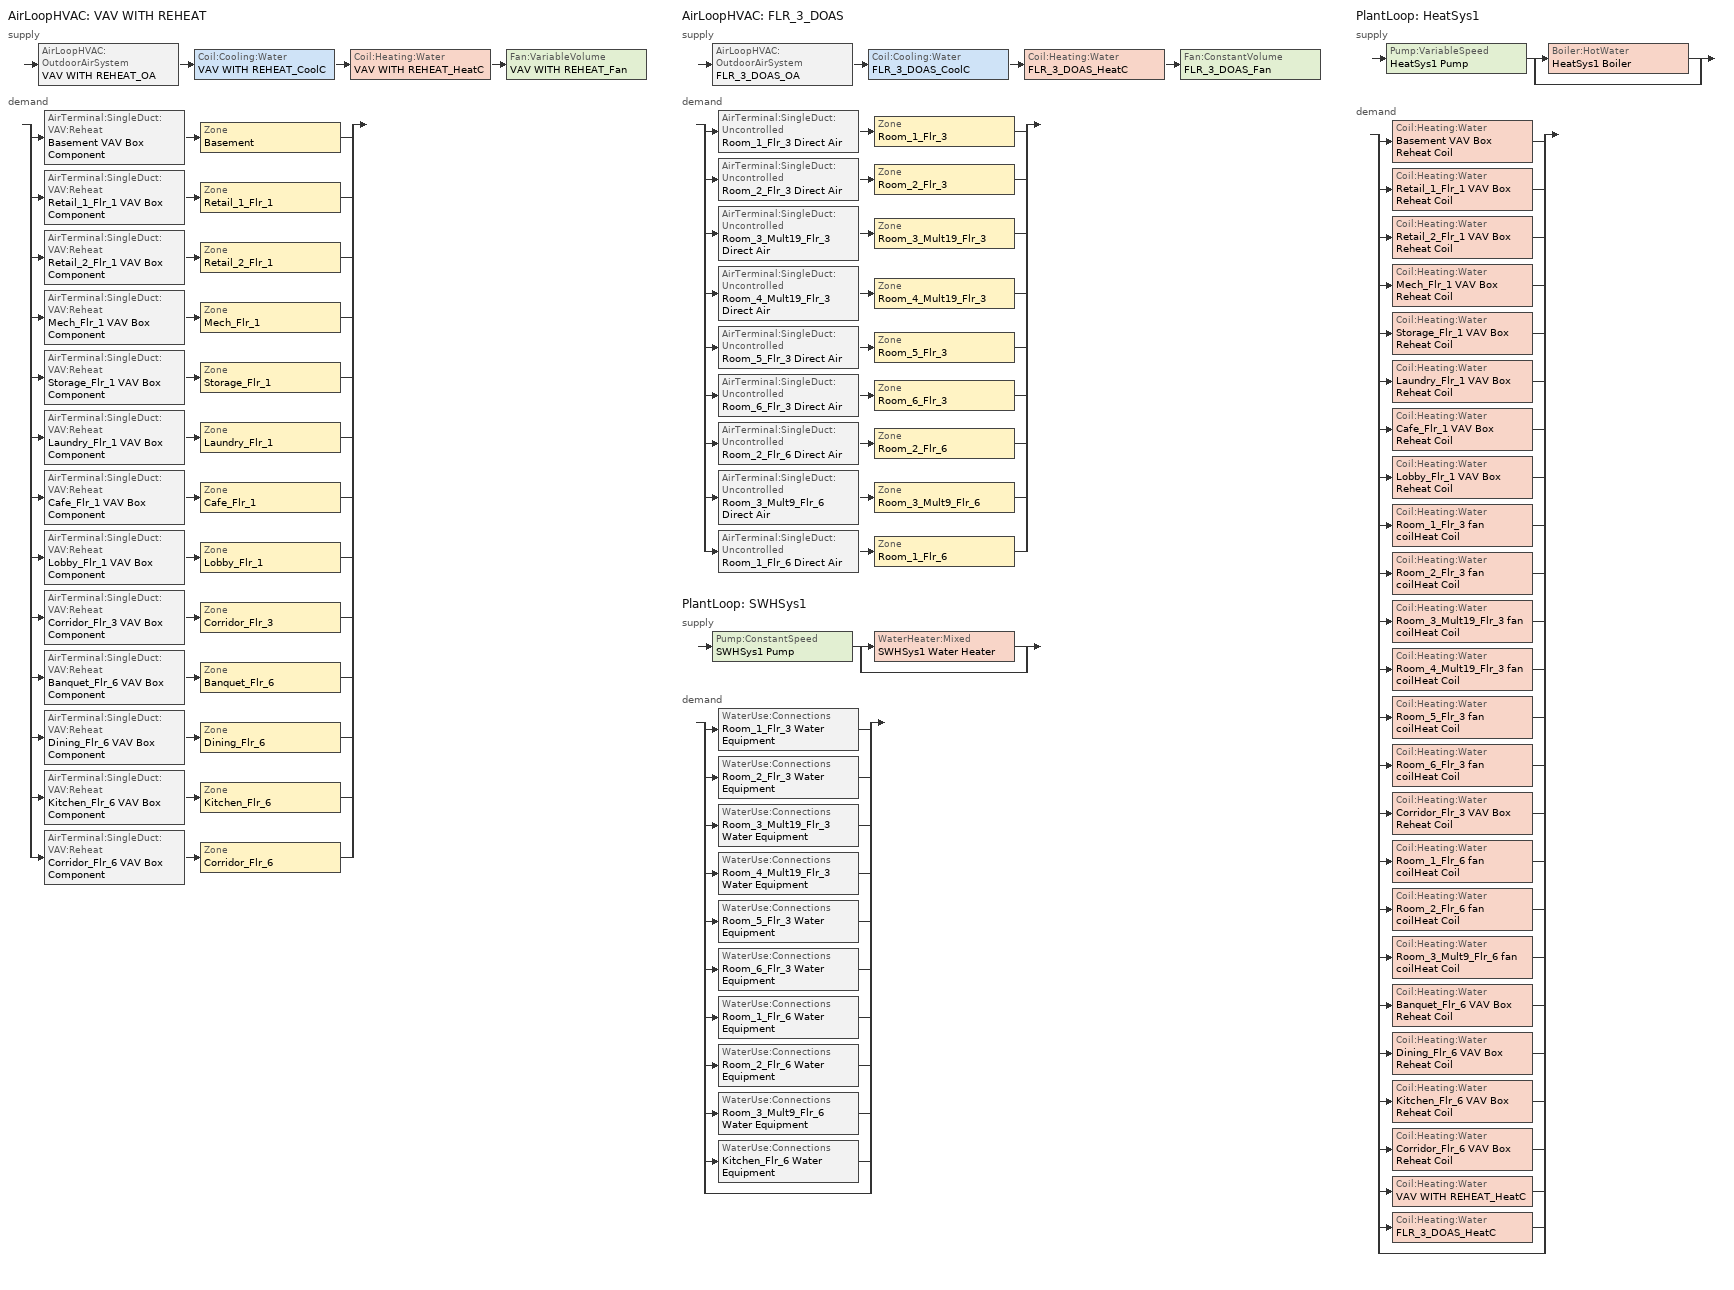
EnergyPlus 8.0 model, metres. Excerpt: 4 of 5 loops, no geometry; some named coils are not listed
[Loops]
AirLoopHVAC 'VAV WITH REHEAT'
 supply: AirLoopHVAC:OutdoorAirSystem 'VAV WITH REHEAT_OA' > Coil:Cooling:Water 'VAV WITH REHEAT_CoolC' > Coil:Heating:Water 'VAV WITH REHEAT_HeatC' > Fan:VariableVolume 'VAV WITH REHEAT_Fan'
 demand: split
  | AirTerminal:SingleDuct:VAV:Reheat 'Basement VAV Box Component' > Zone 'Basement'
  | AirTerminal:SingleDuct:VAV:Reheat 'Retail_1_Flr_1 VAV Box Component' > Zone 'Retail_1_Flr_1'
  | AirTerminal:SingleDuct:VAV:Reheat 'Retail_2_Flr_1 VAV Box Component' > Zone 'Retail_2_Flr_1'
  | AirTerminal:SingleDuct:VAV:Reheat 'Mech_Flr_1 VAV Box Component' > Zone 'Mech_Flr_1'
  | AirTerminal:SingleDuct:VAV:Reheat 'Storage_Flr_1 VAV Box Component' > Zone 'Storage_Flr_1'
  | AirTerminal:SingleDuct:VAV:Reheat 'Laundry_Flr_1 VAV Box Component' > Zone 'Laundry_Flr_1'
  | AirTerminal:SingleDuct:VAV:Reheat 'Cafe_Flr_1 VAV Box Component' > Zone 'Cafe_Flr_1'
  | AirTerminal:SingleDuct:VAV:Reheat 'Lobby_Flr_1 VAV Box Component' > Zone 'Lobby_Flr_1'
  | AirTerminal:SingleDuct:VAV:Reheat 'Corridor_Flr_3 VAV Box Component' > Zone 'Corridor_Flr_3'
  | AirTerminal:SingleDuct:VAV:Reheat 'Banquet_Flr_6 VAV Box Component' > Zone 'Banquet_Flr_6'
  | AirTerminal:SingleDuct:VAV:Reheat 'Dining_Flr_6 VAV Box Component' > Zone 'Dining_Flr_6'
  | AirTerminal:SingleDuct:VAV:Reheat 'Kitchen_Flr_6 VAV Box Component' > Zone 'Kitchen_Flr_6'
  | AirTerminal:SingleDuct:VAV:Reheat 'Corridor_Flr_6 VAV Box Component' > Zone 'Corridor_Flr_6'
AirLoopHVAC 'FLR_3_DOAS'
 supply: AirLoopHVAC:OutdoorAirSystem 'FLR_3_DOAS_OA' > Coil:Cooling:Water 'FLR_3_DOAS_CoolC' > Coil:Heating:Water 'FLR_3_DOAS_HeatC' > Fan:ConstantVolume 'FLR_3_DOAS_Fan'
 demand: split
  | AirTerminal:SingleDuct:Uncontrolled 'Room_1_Flr_3 Direct Air' > Zone 'Room_1_Flr_3'
  | AirTerminal:SingleDuct:Uncontrolled 'Room_2_Flr_3 Direct Air' > Zone 'Room_2_Flr_3'
  | AirTerminal:SingleDuct:Uncontrolled 'Room_3_Mult19_Flr_3 Direct Air' > Zone 'Room_3_Mult19_Flr_3'
  | AirTerminal:SingleDuct:Uncontrolled 'Room_4_Mult19_Flr_3 Direct Air' > Zone 'Room_4_Mult19_Flr_3'
  | AirTerminal:SingleDuct:Uncontrolled 'Room_5_Flr_3 Direct Air' > Zone 'Room_5_Flr_3'
  | AirTerminal:SingleDuct:Uncontrolled 'Room_6_Flr_3 Direct Air' > Zone 'Room_6_Flr_3'
  | AirTerminal:SingleDuct:Uncontrolled 'Room_2_Flr_6 Direct Air' > Zone 'Room_2_Flr_6'
  | AirTerminal:SingleDuct:Uncontrolled 'Room_3_Mult9_Flr_6 Direct Air' > Zone 'Room_3_Mult9_Flr_6'
  | AirTerminal:SingleDuct:Uncontrolled 'Room_1_Flr_6 Direct Air' > Zone 'Room_1_Flr_6'
PlantLoop 'SWHSys1'
 supply: Pump:ConstantSpeed 'SWHSys1 Pump' > split
  | WaterHeater:Mixed 'SWHSys1 Water Heater'
  | bypass
 demand: split
  | WaterUse:Connections 'Room_1_Flr_3 Water Equipment'
  | WaterUse:Connections 'Room_2_Flr_3 Water Equipment'
  | WaterUse:Connections 'Room_3_Mult19_Flr_3 Water Equipment'
  | WaterUse:Connections 'Room_4_Mult19_Flr_3 Water Equipment'
  | WaterUse:Connections 'Room_5_Flr_3 Water Equipment'
  | WaterUse:Connections 'Room_6_Flr_3 Water Equipment'
  | WaterUse:Connections 'Room_1_Flr_6 Water Equipment'
  | WaterUse:Connections 'Room_2_Flr_6 Water Equipment'
  | WaterUse:Connections 'Room_3_Mult9_Flr_6 Water Equipment'
  | WaterUse:Connections 'Kitchen_Flr_6 Water Equipment'
  | bypass
PlantLoop 'HeatSys1'
 supply: Pump:VariableSpeed 'HeatSys1 Pump' > split
  | Boiler:HotWater 'HeatSys1 Boiler'
  | bypass
 demand: split
  | Coil:Heating:Water 'Basement VAV Box Reheat Coil'
  | Coil:Heating:Water 'Retail_1_Flr_1 VAV Box Reheat Coil'
  | Coil:Heating:Water 'Retail_2_Flr_1 VAV Box Reheat Coil'
  | Coil:Heating:Water 'Mech_Flr_1 VAV Box Reheat Coil'
  | Coil:Heating:Water 'Storage_Flr_1 VAV Box Reheat Coil'
  | Coil:Heating:Water 'Laundry_Flr_1 VAV Box Reheat Coil'
  | Coil:Heating:Water 'Cafe_Flr_1 VAV Box Reheat Coil'
  | Coil:Heating:Water 'Lobby_Flr_1 VAV Box Reheat Coil'
  | Coil:Heating:Water 'Room_1_Flr_3 fan coilHeat Coil'
  | Coil:Heating:Water 'Room_2_Flr_3 fan coilHeat Coil'
  | Coil:Heating:Water 'Room_3_Mult19_Flr_3 fan coilHeat Coil'
  | Coil:Heating:Water 'Room_4_Mult19_Flr_3 fan coilHeat Coil'
  | Coil:Heating:Water 'Room_5_Flr_3 fan coilHeat Coil'
  | Coil:Heating:Water 'Room_6_Flr_3 fan coilHeat Coil'
  | Coil:Heating:Water 'Corridor_Flr_3 VAV Box Reheat Coil'
  | Coil:Heating:Water 'Room_1_Flr_6 fan coilHeat Coil'
  | Coil:Heating:Water 'Room_2_Flr_6 fan coilHeat Coil'
  | Coil:Heating:Water 'Room_3_Mult9_Flr_6 fan coilHeat Coil'
  | Coil:Heating:Water 'Banquet_Flr_6 VAV Box Reheat Coil'
  | Coil:Heating:Water 'Dining_Flr_6 VAV Box Reheat Coil'
  | Coil:Heating:Water 'Kitchen_Flr_6 VAV Box Reheat Coil'
  | Coil:Heating:Water 'Corridor_Flr_6 VAV Box Reheat Coil'
  | Coil:Heating:Water 'VAV WITH REHEAT_HeatC'
  | Coil:Heating:Water 'FLR_3_DOAS_HeatC'
  | bypass
[DesignSpecification:OutdoorAir]
Name | Outdoor Air Method | Outdoor Air Flow per Person {m3/s-person} | Outdoor Air Flow per Zone Floor Area {m3/s-m2} | Outdoor Air Flow per Zone {m3/s}
SZ DSOA Basement | Flow/Area | 0 | 0.000431633
SZ DSOA Retail_1_Flr_1; SZ DSOA Retail_2_Flr_1 | Flow/Area |  | 0.00118064
SZ DSOA Mech_Flr_1; SZ DSOA Laundry_Flr_1 | Flow/Area |  | 0
SZ DSOA Storage_Flr_1 | Flow/Area |  | 0.000609365
SZ DSOA Cafe_Flr_1; SZ DSOA Banquet_Flr_6; SZ DSOA Dining_Flr_6 | Flow/Area |  | 0.00358002
SZ DSOA Lobby_Flr_1 | Flow/Area |  | 0.00144724
SZ DSOA Room_1_Flr_3; SZ DSOA Room_2_Flr_3; SZ DSOA Room_5_Flr_3; SZ DSOA Room_6_Flr_3; SZ DSOA Room_1_Flr_6; SZ DSOA Room_2_Flr_6 | Flow/Area |  | 0.000395372
SZ DSOA Room_3_Mult19_Flr_3; SZ DSOA Room_4_Mult19_Flr_3; SZ DSOA Room_3_Mult9_Flr_6 | Flow/Area |  | 0.000448954
SZ DSOA Corridor_Flr_3; SZ DSOA Corridor_Flr_6 | Flow/Area |  | 0.000304682
SZ DSOA Kitchen_Flr_6 | Flow/Zone |  |  | 1e-17
CM DSOA Basement | Sum | 0 | 0.000431633
CM DSOA Retail_1_Flr_1; CM DSOA Retail_2_Flr_1 | Sum | 0 | 0.00118064
CM DSOA Mech_Flr_1; CM DSOA Laundry_Flr_1 | Sum | 0 | 0
CM DSOA Storage_Flr_1 | Sum | 0 | 0.000609365
CM DSOA Cafe_Flr_1; CM DSOA Banquet_Flr_6; CM DSOA Dining_Flr_6 | Sum | 0.00354 | 0.000914047
CM DSOA Lobby_Flr_1 | Sum | 0 | 0.00144724
CM DSOA Corridor_Flr_3; CM DSOA Corridor_Flr_6 | Sum | 0 | 0.000304682
CM DSOA Kitchen_Flr_6 | Sum | 0 | 0.00897818
[DesignSpecification:ZoneAirDistribution] Zone Air Distribution Effectiveness in Cooling Mode=1; Zone Air Distribution Effectiveness in Heating Mode=1
CM DSZAD Basement; CM DSZAD Retail_1_Flr_1; CM DSZAD Retail_2_Flr_1; CM DSZAD Mech_Flr_1; CM DSZAD Storage_Flr_1; CM DSZAD Laundry_Flr_1; CM DSZAD Cafe_Flr_1; CM DSZAD Lobby_Flr_1; CM DSZAD Corridor_Flr_3; CM DSZAD Banquet_Flr_6; CM DSZAD Dining_Flr_6; CM DSZAD Corridor_Flr_6; CM DSZAD Kitchen_Flr_6
[Sizing:Zone] Zone Cooling Design Supply Air Temperature Input Method=SupplyAirTemperature; Zone Cooling Design Supply Air Temperature {C}=12.8; Zone Heating Design Supply Air Temperature Input Method=SupplyAirTemperature; Zone Heating Design Supply Air Temperature {C}=40; Zone Cooling Design Supply Air Humidity Ratio {kgWater/kgDryAir}=0.0085; Zone Heating Design Supply Air Humidity Ratio {kgWater/kgDryAir}=0.008; Cooling Design Air Flow Method=DesignDayWithLimit; Heating Design Air Flow Method=DesignDay; Heating Design Air Flow Rate {m3/s}=0
Name | Design Specification Outdoor Air Object | Cooling Minimum Air Flow {m3/s} | Cooling Minimum Air Flow Fraction
Basement | SZ DSOA Basement | 0 | 0
Retail_1_Flr_1 | SZ DSOA Retail_1_Flr_1 | 0 | 0
Retail_2_Flr_1 | SZ DSOA Retail_2_Flr_1 | 0 | 0
Mech_Flr_1 | SZ DSOA Mech_Flr_1 | 0 | 0
Storage_Flr_1 | SZ DSOA Storage_Flr_1 | 0 | 0
Laundry_Flr_1 | SZ DSOA Laundry_Flr_1 | 0.235679 | 0
Cafe_Flr_1 | SZ DSOA Cafe_Flr_1 | 0 | 0
Lobby_Flr_1 | SZ DSOA Lobby_Flr_1 | 0 | 0
Room_1_Flr_3 | SZ DSOA Room_1_Flr_3 | 0 | 0
Room_2_Flr_3 | SZ DSOA Room_2_Flr_3 | 0 | 0
Room_3_Mult19_Flr_3 | SZ DSOA Room_3_Mult19_Flr_3 | 0 | 0
Room_4_Mult19_Flr_3 | SZ DSOA Room_4_Mult19_Flr_3 | 0 | 0
Room_5_Flr_3 | SZ DSOA Room_5_Flr_3 | 0 | 0
Room_6_Flr_3 | SZ DSOA Room_6_Flr_3 | 0 | 0
Corridor_Flr_3 | SZ DSOA Corridor_Flr_3 | 0 | 0
Room_1_Flr_6 | SZ DSOA Room_1_Flr_6 | 0 | 0
Room_2_Flr_6 | SZ DSOA Room_2_Flr_6 | 0 | 0
Room_3_Mult9_Flr_6 | SZ DSOA Room_3_Mult9_Flr_6 | 0 | 0
Banquet_Flr_6 | SZ DSOA Banquet_Flr_6 | 0 | 0
Dining_Flr_6 | SZ DSOA Dining_Flr_6 |  | 0
Kitchen_Flr_6 | SZ DSOA Kitchen_Flr_6 | 1e-17 | 0.7
Corridor_Flr_6 | SZ DSOA Corridor_Flr_6 | 0 | 0
[Sizing:System] Type of Load to Size On=Sensible; Minimum System Air Flow Ratio=0.3; Preheat Design Temperature {C}=7; Preheat Design Humidity Ratio {kgWater/kgDryAir}=0.008; Precool Design Temperature {C}=12.8; Precool Design Humidity Ratio {kgWater/kgDryAir}=0.008; Central Cooling Design Supply Air Temperature {C}=12.8; Central Heating Design Supply Air Temperature {C}=16.7; Sizing Option=Coincident; Central Cooling Design Supply Air Humidity Ratio {kgWater/kgDryAir}=0.0085; Central Heating Design Supply Air Humidity Ratio {kgWater/kgDryAir}=0.008; System Outdoor Air Method=ZoneSum
Name | Design Outdoor Air Flow Rate {m3/s} | 100% Outdoor Air in Cooling | 100% Outdoor Air in Heating | Cooling Design Air Flow Method | Cooling Design Air Flow Rate {m3/s} | Heating Design Air Flow Method | Heating Design Air Flow Rate {m3/s}
VAV WITH REHEAT | 9.15718 | No | No | DesignDay | 0 | DesignDay | 0
FLR_3_DOAS | 2.0512 | Yes | Yes | Flow/System | 2.0512 | Flow/System | 2.0512
[Sizing:Plant] Loop Type=Heating
Name | Design Loop Exit Temperature {C} | Loop Design Temperature Difference {deltaC}
SWHSys1 | 60 | 5
HeatSys1 | 82 | 11
[ZoneControl:Thermostat] Control Type Schedule=Dual Zone Control Type Sched
Name | Zone or ZoneList | Control 1
Basement Thermostat | Basement | Basement DualSPSched
Retail_1_Flr_1 Thermostat | Retail_1_Flr_1 | Retail_1_Flr_1 DualSPSched
Retail_2_Flr_1 Thermostat | Retail_2_Flr_1 | Retail_2_Flr_1 DualSPSched
Mech_Flr_1 Thermostat | Mech_Flr_1 | Mech_Flr_1 DualSPSched
Storage_Flr_1 Thermostat | Storage_Flr_1 | Storage_Flr_1 DualSPSched
Laundry_Flr_1 Thermostat | Laundry_Flr_1 | Laundry_Flr_1 DualSPSched
Cafe_Flr_1 Thermostat | Cafe_Flr_1 | Cafe_Flr_1 DualSPSched
Lobby_Flr_1 Thermostat | Lobby_Flr_1 | Lobby_Flr_1 DualSPSched
Room_1_Flr_3 Thermostat | Room_1_Flr_3 | Adva OccGuestRoom Thermostat Dual SP Control
Room_2_Flr_3 Thermostat | Room_2_Flr_3 | Adva OccGuestRoom Thermostat Dual SP Control
Room_3_Mult19_Flr_3 Thermostat | Room_3_Mult19_Flr_3 | Adva OccGuestRoom Thermostat Dual SP Control
Room_4_Mult19_Flr_3 Thermostat | Room_4_Mult19_Flr_3 | Adva OccGuestRoom Thermostat Dual SP Control
Room_5_Flr_3 Thermostat | Room_5_Flr_3 | Adva OccGuestRoom Thermostat Dual SP Control
Room_6_Flr_3 Thermostat | Room_6_Flr_3 | Adva OccGuestRoom Thermostat Dual SP Control
Corridor_Flr_3 Thermostat | Corridor_Flr_3 | Corridor_Flr_3 DualSPSched
Room_1_Flr_6 Thermostat | Room_1_Flr_6 | Adva OccGuestRoom Thermostat Dual SP Control
Room_2_Flr_6 Thermostat | Room_2_Flr_6 | Adva OccGuestRoom Thermostat Dual SP Control
Room_3_Mult9_Flr_6 Thermostat | Room_3_Mult9_Flr_6 | Adva OccGuestRoom Thermostat Dual SP Control
Banquet_Flr_6 Thermostat | Banquet_Flr_6 | Banquet_Flr_6 DualSPSched
Dining_Flr_6 Thermostat | Dining_Flr_6 | Dining_Flr_6 DualSPSched
Kitchen_Flr_6 Thermostat | Kitchen_Flr_6 | Kitchen_Flr_6 DualSPSched
Corridor_Flr_6 Thermostat | Corridor_Flr_6 | Corridor_Flr_6 DualSPSched
[ThermostatSetpoint:DualSetpoint]
Name | Heating Setpoint Temperature Schedule | Cooling Setpoint Temperature Schedule
Adva OccGuestRoom Thermostat Dual SP Control | Adva_OccGuestRoom_HtgSP_Sch | Adva_OccGuestRoom_ClgSP_Sch
Basement DualSPSched; Retail_1_Flr_1 DualSPSched; Retail_2_Flr_1 DualSPSched; Mech_Flr_1 DualSPSched; Storage_Flr_1 DualSPSched; Laundry_Flr_1 DualSPSched; Cafe_Flr_1 DualSPSched; Lobby_Flr_1 DualSPSched; Corridor_Flr_3 DualSPSched; Banquet_Flr_6 DualSPSched; Dining_Flr_6 DualSPSched; Kitchen_Flr_6 DualSPSched; Corridor_Flr_6 DualSPSched | HTGSETP_SCH | CLGSETP_SCH
[ZoneHVAC:FourPipeFanCoil] Availability Schedule=ALWAYS_ON; Capacity Control Method=CyclingFan; Maximum Supply Air Flow Rate {m3/s}=AUTOSIZE; Maximum Outdoor Air Flow Rate {m3/s}=0; Maximum Cold Water Flow Rate {m3/s}=AUTOSIZE; Minimum Cold Water Flow Rate {m3/s}=0; Cooling Convergence Tolerance=0.001; Maximum Hot Water Flow Rate {m3/s}=AUTOSIZE; Minimum Hot Water Flow Rate {m3/s}=0; Heating Convergence Tolerance=0.001
Name | Supply Air Fan | Cooling Coil | Heating Coil
Room_1_Flr_3 fan coil | Room_1_Flr_3 fan coilfan | Room_1_Flr_3 fan coilCool Coil | Room_1_Flr_3 fan coilHeat Coil
Room_2_Flr_3 fan coil | Room_2_Flr_3 fan coilfan | Room_2_Flr_3 fan coilCool Coil | Room_2_Flr_3 fan coilHeat Coil
Room_3_Mult19_Flr_3 fan coil | Room_3_Mult19_Flr_3 fan coilfan | Room_3_Mult19_Flr_3 fan coilCool Coil | Room_3_Mult19_Flr_3 fan coilHeat Coil
Room_4_Mult19_Flr_3 fan coil | Room_4_Mult19_Flr_3 fan coilfan | Room_4_Mult19_Flr_3 fan coilCool Coil | Room_4_Mult19_Flr_3 fan coilHeat Coil
Room_5_Flr_3 fan coil | Room_5_Flr_3 fan coilfan | Room_5_Flr_3 fan coilCool Coil | Room_5_Flr_3 fan coilHeat Coil
Room_6_Flr_3 fan coil | Room_6_Flr_3 fan coilfan | Room_6_Flr_3 fan coilCool Coil | Room_6_Flr_3 fan coilHeat Coil
Room_1_Flr_6 fan coil | Room_1_Flr_6 fan coilfan | Room_1_Flr_6 fan coilCool Coil | Room_1_Flr_6 fan coilHeat Coil
Room_2_Flr_6 fan coil | Room_2_Flr_6 fan coilfan | Room_2_Flr_6 fan coilCool Coil | Room_2_Flr_6 fan coilHeat Coil
Room_3_Mult9_Flr_6 fan coil | Room_3_Mult9_Flr_6 fan coilfan | Room_3_Mult9_Flr_6 fan coilCool Coil | Room_3_Mult9_Flr_6 fan coilHeat Coil
[AirTerminal:SingleDuct:Uncontrolled] Availability Schedule=ALWAYS_ON
Name | Maximum Air Flow Rate {m3/s}
Room_1_Flr_3 Direct Air; Room_2_Flr_3 Direct Air; Room_5_Flr_3 Direct Air; Room_6_Flr_3 Direct Air | 0.0617331
Room_3_Mult19_Flr_3 Direct Air; Room_4_Mult19_Flr_3 Direct Air | 0.836953
Room_1_Flr_6 Direct Air; Room_2_Flr_6 Direct Air | 0.0154333
Room_3_Mult9_Flr_6 Direct Air | 0.0991128
[AirTerminal:SingleDuct:VAV:Reheat] Availability Schedule=ALWAYS_ON; Zone Minimum Air Flow Input Method=Constant; Maximum Hot Water or Steam Flow Rate {m3/s}=AUTOSIZE; Minimum Hot Water or Steam Flow Rate {m3/s}=0; Convergence Tolerance=0.001; Damper Heating Action=REVERSE; Maximum Flow Fraction During Reheat=0.5; Maximum Reheat Air Temperature {C}=40
Name | Maximum Air Flow Rate {m3/s} | Constant Minimum Air Flow Fraction | Reheat Coil
Basement VAV Box Component | AUTOSIZE | 0.471096 | Basement VAV Box Reheat Coil
Retail_2_Flr_1 VAV Box Component | AUTOSIZE | 0.525833 | Retail_2_Flr_1 VAV Box Reheat Coil
Storage_Flr_1 VAV Box Component | AUTOSIZE | 0.721809 | Storage_Flr_1 VAV Box Reheat Coil
Cafe_Flr_1 VAV Box Component | AUTOSIZE | 0.9 | Cafe_Flr_1 VAV Box Reheat Coil
Lobby_Flr_1 VAV Box Component | AUTOSIZE | 0.64 | Lobby_Flr_1 VAV Box Reheat Coil
Banquet_Flr_6 VAV Box Component | AUTOSIZE | 0.88 | Banquet_Flr_6 VAV Box Reheat Coil
Dining_Flr_6 VAV Box Component | AUTOSIZE | 0.86 | Dining_Flr_6 VAV Box Reheat Coil
Retail_1_Flr_1 VAV Box Component | AUTOSIZE | 0.288555 | Retail_1_Flr_1 VAV Box Reheat Coil
Mech_Flr_1 VAV Box Component | AUTOSIZE | 0.2 | Mech_Flr_1 VAV Box Reheat Coil
Laundry_Flr_1 VAV Box Component | AUTOSIZE | 0.2 | Laundry_Flr_1 VAV Box Reheat Coil
Corridor_Flr_3 VAV Box Component | AUTOSIZE | 0.562749 | Corridor_Flr_3 VAV Box Reheat Coil
Kitchen_Flr_6 VAV Box Component | 2.6968 | 0.2 | Kitchen_Flr_6 VAV Box Reheat Coil
Corridor_Flr_6 VAV Box Component | AUTOSIZE | 0.24235 | Corridor_Flr_6 VAV Box Reheat Coil
[Zone equipment]
Basement: Basement VAV Box Component
Retail_1_Flr_1: Retail_1_Flr_1 VAV Box Component
Retail_2_Flr_1: Retail_2_Flr_1 VAV Box Component
Mech_Flr_1: Mech_Flr_1 VAV Box Component
Storage_Flr_1: Storage_Flr_1 VAV Box Component
Laundry_Flr_1: Laundry_Flr_1 Exhaust Fan, Laundry_Flr_1 VAV Box Component
Cafe_Flr_1: Cafe_Flr_1 VAV Box Component
Lobby_Flr_1: Lobby_Flr_1 VAV Box Component
Room_1_Flr_3: Room_1_Flr_3 Direct Air, Room_1_Flr_3 fan coil
Room_2_Flr_3: Room_2_Flr_3 Direct Air, Room_2_Flr_3 fan coil
Room_3_Mult19_Flr_3: Room_3_Mult19_Flr_3 Direct Air, Room_3_Mult19_Flr_3 fan coil
Room_4_Mult19_Flr_3: Room_4_Mult19_Flr_3 Direct Air, Room_4_Mult19_Flr_3 fan coil
Room_5_Flr_3: Room_5_Flr_3 Direct Air, Room_5_Flr_3 fan coil
Room_6_Flr_3: Room_6_Flr_3 Direct Air, Room_6_Flr_3 fan coil
Corridor_Flr_3: Corridor_Flr_3 VAV Box Component
Room_1_Flr_6: Room_1_Flr_6 Direct Air, Room_1_Flr_6 fan coil
Room_2_Flr_6: Room_2_Flr_6 Direct Air, Room_2_Flr_6 fan coil
Room_3_Mult9_Flr_6: Room_3_Mult9_Flr_6 Direct Air, Room_3_Mult9_Flr_6 fan coil
Banquet_Flr_6: BANQUET_FLR_6 Dummy Exhaust Fan, Banquet_Flr_6 VAV Box Component
Dining_Flr_6: Dining_Flr_6 Dummy Exhaust Fan, Dining_Flr_6 VAV Box Component
Kitchen_Flr_6: Kitchen_Flr_6 Exhaust Fan, Kitchen_Flr_6 VAV Box Component
Corridor_Flr_6: Corridor_Flr_6 VAV Box Component
[Fan:ConstantVolume]
FLR_3_DOAS_Fan: Availability Schedule=HVACOperationSchd; Fan Efficiency=0.58175; Pressure Rise {Pa}=622.5; Maximum Flow Rate {m3/s}=2.0512; Motor Efficiency=0.895; Motor In Airstream Fraction=1
[Fan:VariableVolume]
VAV WITH REHEAT_Fan: Availability Schedule=HVACOperationSchd; Fan Efficiency=0.6201; Pressure Rise {Pa}=1389.42; Maximum Flow Rate {m3/s}=AUTOSIZE; Fan Power Minimum Flow Rate Input Method=FixedFlowRate; Fan Power Minimum Air Flow Rate {m3/s}=0; Motor Efficiency=0.954; Motor In Airstream Fraction=1; Fan Power Coefficient 1=0.0408; Fan Power Coefficient 2=0.088; Fan Power Coefficient 3=-0.0729; Fan Power Coefficient 4=0.9437; Fan Power Coefficient 5=0
[Fan:ZoneExhaust]
Name | Availability Schedule | Fan Efficiency | Pressure Rise {Pa} | Maximum Flow Rate {m3/s} | Balanced Exhaust Fraction Schedule
Laundry_Flr_1 Exhaust Fan | Hours_of_operation | 0.16 | 125 | 0.2357
Dining_Flr_6 Dummy Exhaust Fan; BANQUET_FLR_6 Dummy Exhaust Fan | Kitchen_Exhaust_SCH | 1 | 0 | 0.943895
Kitchen_Flr_6 Exhaust Fan | Kitchen_Exhaust_SCH | 0.16 | 125 | 1.88779 | Kitchen Exhaust Fan Balanced Exhaust Fraction Schedule
[Coil:Cooling:Water] Availability Schedule=ALWAYS_ON; Design Water Flow Rate {m3/s}=AUTOSIZE; Design Air Flow Rate {m3/s}=AUTOSIZE; Design Inlet Water Temperature {C}=AUTOSIZE; Design Inlet Air Temperature {C}=AUTOSIZE; Design Outlet Air Temperature {C}=AUTOSIZE; Design Inlet Air Humidity Ratio {kgWater/kgDryAir}=AUTOSIZE; Design Outlet Air Humidity Ratio {kgWater/kgDryAir}=AUTOSIZE; Type of Analysis=SimpleAnalysis; Heat Exchanger Configuration=CrossFlow
VAV WITH REHEAT_CoolC; FLR_3_DOAS_CoolC
[Coil:Heating:Water] Availability Schedule=ALWAYS_ON; U-Factor Times Area Value {W/K}=AUTOSIZE; Maximum Water Flow Rate {m3/s}=AUTOSIZE; Performance Input Method=UFactorTimesAreaAndDesignWaterFlowRate; Rated Capacity {W}=AUTOSIZE; Rated Inlet Water Temperature {C}=82.2; Rated Inlet Air Temperature {C}=16.6; Rated Outlet Water Temperature {C}=71.1; Rated Outlet Air Temperature {C}=32.2
Basement VAV Box Reheat Coil; Retail_1_Flr_1 VAV Box Reheat Coil; Retail_2_Flr_1 VAV Box Reheat Coil; Mech_Flr_1 VAV Box Reheat Coil; Storage_Flr_1 VAV Box Reheat Coil; Laundry_Flr_1 VAV Box Reheat Coil; Cafe_Flr_1 VAV Box Reheat Coil; Lobby_Flr_1 VAV Box Reheat Coil; Room_1_Flr_3 fan coilHeat Coil; Room_2_Flr_3 fan coilHeat Coil; Room_3_Mult19_Flr_3 fan coilHeat Coil; Room_4_Mult19_Flr_3 fan coilHeat Coil; Room_5_Flr_3 fan coilHeat Coil; Room_6_Flr_3 fan coilHeat Coil; Corridor_Flr_3 VAV Box Reheat Coil; Room_1_Flr_6 fan coilHeat Coil; Room_2_Flr_6 fan coilHeat Coil; Room_3_Mult9_Flr_6 fan coilHeat Coil; Banquet_Flr_6 VAV Box Reheat Coil; Dining_Flr_6 VAV Box Reheat Coil; Kitchen_Flr_6 VAV Box Reheat Coil; Corridor_Flr_6 VAV Box Reheat Coil; VAV WITH REHEAT_HeatC; FLR_3_DOAS_HeatC
[HeatExchanger:AirToAir:SensibleAndLatent] Availability Schedule=Always_On; Nominal Supply Air Flow Rate {m3/s}=AUTOSIZE; Sensible Effectiveness at 100% Heating Air Flow=0.7; Latent Effectiveness at 100% Heating Air Flow=0.6; Sensible Effectiveness at 75% Heating Air Flow=0.7; Latent Effectiveness at 75% Heating Air Flow=0.6; Sensible Effectiveness at 100% Cooling Air Flow=0.75; Latent Effectiveness at 100% Cooling Air Flow=0.6; Sensible Effectiveness at 75% Cooling Air Flow=0.75; Latent Effectiveness at 75% Cooling Air Flow=0.6; Supply Air Outlet Temperature Control=Yes; Heat Exchanger Type=Rotary; Frost Control Type=ExhaustOnly; Threshold Temperature {C}=-23.3; Initial Defrost Time Fraction=0.167; Rate of Defrost Time Fraction Increase {1/K}=1.44
Name | Nominal Electric Power {W}
VAV WITH REHEAT Heat Recovery | 7974.76
FLR_3_DOAS Heat Recovery | 1510.21
[Controller:WaterCoil] Control Variable=Temperature; Actuator Variable=Flow; Maximum Actuated Flow {m3/s}=AUTOSIZE; Minimum Actuated Flow {m3/s}=0
Name | Action | Controller Convergence Tolerance {deltaC}
VAV WITH REHEAT_CoolC_Controller; FLR_3_DOAS_CoolC_Controller | Reverse
VAV WITH REHEAT_HeatC_Controller; FLR_3_DOAS_HeatC_Controller | Normal | 0.0001
[Controller:OutdoorAir] Minimum Outdoor Air Flow Rate {m3/s}=AUTOSIZE; Maximum Outdoor Air Flow Rate {m3/s}=AUTOSIZE; Economizer Control Action Type=ModulateFlow; Lockout Type=NoLockout; Minimum Limit Type=FixedMinimum
Name | Economizer Control Type | Economizer Maximum Limit Enthalpy {J/kg} | Minimum Outdoor Air Schedule | Heat Recovery Bypass Control Type | Minimum Fraction of Outdoor Air Schedule
VAV WITH REHEAT_OA_Controller | DifferentialEnthalpy | 64000 | MinOA_MotorizedDamper_Sched | BypassWhenOAFlowGreaterThanMinimum
FLR_3_DOAS_OA_Controller | DifferentialDrybulb |  | MinOA_Sched | BypassWhenWithinEconomizerLimits | FLR_3_DOAS_OAminOAFracSchedule
[Controller:MechanicalVentilation]
VAV_WITH_REHEAT_DCV: Availability Schedule=ALWAYS_ON; Demand Controlled Ventilation=No; System Outdoor Air Method=ZoneSum; Zone 1=Basement; Design Specification Outdoor Air Object Name 1=CM DSOA Basement; Design Specification Zone Air Distribution Object Name 1=CM DSZAD Basement; Zone 2=Retail_1_Flr_1; Design Specification Outdoor Air Object Name 2=CM DSOA Retail_1_Flr_1; Design Specification Zone Air Distribution Object Name 2=CM DSZAD Retail_1_Flr_1; Zone 3=Retail_2_Flr_1; Design Specification Outdoor Air Object Name 3=CM DSOA Retail_2_Flr_1; Design Specification Zone Air Distribution Object Name 3=CM DSZAD Retail_2_Flr_1; Zone 4=Mech_Flr_1; Design Specification Outdoor Air Object Name 4=CM DSOA Mech_Flr_1; Design Specification Zone Air Distribution Object Name 4=CM DSZAD Mech_Flr_1; Zone 5=Storage_Flr_1; Design Specification Outdoor Air Object Name 5=CM DSOA Storage_Flr_1; Design Specification Zone Air Distribution Object Name 5=CM DSZAD Storage_Flr_1; Zone 6=Laundry_Flr_1; Design Specification Outdoor Air Object Name 6=CM DSOA Laundry_Flr_1; Design Specification Zone Air Distribution Object Name 6=CM DSZAD Laundry_Flr_1; Zone 7=Cafe_Flr_1; Design Specification Outdoor Air Object Name 7=CM DSOA Cafe_Flr_1; Design Specification Zone Air Distribution Object Name 7=CM DSZAD Cafe_Flr_1; Zone 8=Lobby_Flr_1; Design Specification Outdoor Air Object Name 8=CM DSOA Lobby_Flr_1; Design Specification Zone Air Distribution Object Name 8=CM DSZAD Lobby_Flr_1; Zone 9=Corridor_Flr_3; Design Specification Outdoor Air Object Name 9=CM DSOA Corridor_Flr_3; Design Specification Zone Air Distribution Object Name 9=CM DSZAD Corridor_Flr_3; Zone 10=Banquet_Flr_6; Design Specification Outdoor Air Object Name 10=CM DSOA Banquet_Flr_6; Design Specification Zone Air Distribution Object Name 10=CM DSZAD Banquet_Flr_6; Zone 11=Dining_Flr_6; Design Specification Outdoor Air Object Name 11=CM DSOA Dining_Flr_6; Design Specification Zone Air Distribution Object Name 11=CM DSZAD Dining_Flr_6; Zone 12=Corridor_Flr_6; Design Specification Outdoor Air Object Name 12=CM DSOA Corridor_Flr_6; Design Specification Zone Air Distribution Object Name 12=CM DSZAD Corridor_Flr_6; Zone 13=Kitchen_Flr_6; Design Specification Outdoor Air Object Name 13=CM DSOA Kitchen_Flr_6; Design Specification Zone Air Distribution Object Name 13=CM DSZAD Kitchen_Flr_6
[AirLoopHVAC]
Name | Design Supply Air Flow Rate {m3/s}
VAV WITH REHEAT | AUTOSIZE
FLR_3_DOAS | Autosize
[Pump:VariableSpeed]
HeatSys1 Pump: Rated Flow Rate {m3/s}=AUTOSIZE; Rated Pump Head {Pa}=179352; Rated Power Consumption {W}=AUTOSIZE; Motor Efficiency=0.9; Fraction of Motor Inefficiencies to Fluid Stream=0; Coefficient 1 of the Part Load Performance Curve=0; Coefficient 2 of the Part Load Performance Curve=1; Coefficient 3 of the Part Load Performance Curve=0; Coefficient 4 of the Part Load Performance Curve=0; Minimum Flow Rate {m3/s}=0; Pump Control Type=Intermittent
[Pump:ConstantSpeed]
SWHSys1 Pump: Rated Flow Rate {m3/s}=autosize; Rated Pump Head {Pa}=29891; Rated Power Consumption {W}=AUTOSIZE; Motor Efficiency=0.3; Fraction of Motor Inefficiencies to Fluid Stream=0; Pump Control Type=Intermittent
[Boiler:HotWater]
HeatSys1 Boiler: Fuel Type=NATURALGAS; Nominal Capacity {W}=630075; Nominal Thermal Efficiency=0.8; Efficiency Curve Temperature Evaluation Variable=LeavingBoiler; Normalized Boiler Efficiency Curve=HeatSys1 Boiler Efficiency Curve; Design Water Outlet Temperature {C}=81; Design Water Flow Rate {m3/s}=AUTOSIZE; Minimum Part Load Ratio=0; Maximum Part Load Ratio=1.2; Optimum Part Load Ratio=1; Water Outlet Upper Temperature Limit {C}=95; Boiler Flow Mode=LeavingSetpointModulated; Parasitic Electric Load {W}=0; Sizing Factor=1
[WaterHeater:Mixed] Deadband Temperature Difference {deltaC}=2; Maximum Temperature Limit {C}=82.2222; Heater Control Type=Cycle
Name | Tank Volume {m3} | Setpoint Temperature Schedule | Heater Maximum Capacity {W} | Heater Fuel Type | Heater Thermal Efficiency | Off Cycle Parasitic Fuel Consumption Rate {W} | Off Cycle Parasitic Fuel Type | Off Cycle Parasitic Heat Fraction to Tank | On Cycle Parasitic Fuel Consumption Rate {W} | On Cycle Parasitic Fuel Type | Ambient Temperature Indicator | Ambient Temperature Zone | Off Cycle Loss Coefficient to Ambient Temperature {W/K} | On Cycle Loss Coefficient to Ambient Temperature {W/K} | Use Side Effectiveness | Source Side Effectiveness | Use Side Design Flow Rate {m3/s} | Source Side Design Flow Rate {m3/s} | Indirect Water Heating Recovery Time {hr} | Heater Minimum Capacity {W} | Peak Use Flow Rate {m3/s} | Use Flow Rate Fraction Schedule | Cold Water Supply Temperature Schedule
SWHSys1 Water Heater | 2.27125 | SWHSys1 Water Heater Setpoint Temperature Schedule Name | 175842.6 | NATURALGAS | 0.802765 | 2301 | NATURALGAS | 0.8 | 2301 | NATURALGAS | zone | BASEMENT | 15.601 | 15.601 | 1 | 1 | AUTOSIZE | AUTOSIZE | 1.5
SHW Booster Water Heater | 0.0227125 | Booster Water Setpoint Temp Schedule | 8000 | Electricity | 1 |  | Electricity | 0 |  |  | Zone | KITCHEN_FLR_6 | 1.05316 | 1.05316 |  |  |  |  |  | 0 | 8.391e-05 | BLDG_SWH_SCH | Booster Water Inlet Temp Schedule
SWH Laundry | 1.13562 | Laundry Setpoint Temp Schedule | 87921.32 | Natural Gas | 0.803989 |  | Natural Gas | 0 |  |  | Zone | BASEMENT | 11.2541 | 11.2541 |  |  |  |  |  | 0 | 0.00193027 | LAUNDRY_SWH_SCH
[PlantLoop] Fluid Type=Water; Minimum Loop Temperature {C}=10; Maximum Loop Flow Rate {m3/s}=AUTOSIZE; Minimum Loop Flow Rate {m3/s}=0; Plant Loop Volume {m3}=AUTOSIZE; Load Distribution Scheme=Optimal
Name | Plant Equipment Operation Scheme | Maximum Loop Temperature {C}
SWHSys1 | SWHSys1 Loop Operation Scheme List | 60
HeatSys1 | HeatSys1 Loop Operation Scheme List | 100
[PlantEquipmentList]
SWHSys1 Equipment List: SWHSys1 Water Heater
HeatSys1 Equipment List: HeatSys1 Boiler
[PlantEquipmentOperation:HeatingLoad] Load Range 1 Lower Limit {W}=0; Load Range 1 Upper Limit {W}=1000000000000000
Name | Range 1 Equipment List
SWHSys1 Operation Scheme | SWHSys1 Equipment List
HeatSys1 Operation Scheme | HeatSys1 Equipment List
[PlantEquipmentOperationSchemes] Control Scheme 1 Schedule=PlantOnSched
Name | Control Scheme 1
SWHSys1 Loop Operation Scheme List | SWHSys1 Operation Scheme
HeatSys1 Loop Operation Scheme List | HeatSys1 Operation Scheme
[EnergyManagementSystem:Sensor]
Name | Output:Variable or Output:Meter Index Key | Output:Variable or Output:Meter
BoilerPLR | HeatSys1 Boiler | Boiler Part Load Ratio
ROOM_3_MULT19_FLR_3_Sliding_Door_Ventilation_Sensor | ROOM_3_MULT19_FLR_3 | Zone Ventilation Standard Density Volume Flow Rate
ROOM_4_MULT19_FLR_3_Sliding_Door_Ventilation_Sensor | ROOM_4_MULT19_FLR_3 | Zone Ventilation Standard Density Volume Flow Rate
[EnergyManagementSystem:Program]
Vent_Program_N_Guestroom: Set Vent_Setback_Flag = 0; IF (ROOM_4_MULT19_FLR_3_Sliding_Door_Ventilation_Sensor > 0) && (Vent_Setback_Flag == 1); SET N_Guestroom_CLGSETP_Vent_CTRL = 32.22; SET N_Guestroom_HTGSETP_Vent_CTRL = 12.78; ELSE; SET N_Guestroom_CLGSETP_Vent_CTRL = null; SET N_Guestroom_HTGSETP_Vent_CTRL = null; ENDIF
[EnergyManagementSystem:GlobalVariable]
Wired_LTG
BoilerType; CapRated; EtRated; PLRx; Ecx; SkinLossRate
[EnergyManagementSystem:OutputVariable]
Wired_LTG: EMS Variable=Wired_LTG; Type of Data in Variable=Summed; Update Frequency=ZoneTimeStep; Units=J
[SetpointManager:Scheduled] Control Variable=Temperature
Name | Schedule | Setpoint Node or NodeList
HeatSys1 Boiler Setpoint Manager | HW-Loop-Temp-Schedule | HeatSys1 Supply Equipment Outlet Node
SWHSys1 Loop Setpoint Manager | SWHSys1-Loop-Temp-Schedule | SWHSys1 Supply Outlet Node
HeatSys1 Loop Setpoint Manager | HW-Loop-Temp-Schedule | HeatSys1 Supply Outlet Node
VAV WITH REHEAT SAT setpoint | Cool-Supply-Air-Temp-Sch | VAV WITH REHEAT Supply Equipment Outlet Node
[SetpointManager:OutdoorAirReset]
FLR_3_DOAS SAT setpoint: Control Variable=Temperature; Setpoint at Outdoor Low Temperature {C}=15.5; Outdoor Low Temperature {C}=15.5; Setpoint at Outdoor High Temperature {C}=12.8; Outdoor High Temperature {C}=21; Setpoint Node or NodeList=FLR_3_DOAS Supply Equipment Outlet Node
[SetpointManager:MixedAir] Control Variable=Temperature
Name | Setpoint Node or NodeList
VAV WITH REHEAT_CoolC SAT Manager | VAV WITH REHEAT_CoolC-VAV WITH REHEAT_HeatCNode
VAV WITH REHEAT_HeatC SAT Manager | VAV WITH REHEAT_HeatC-VAV WITH REHEAT_FanNode
VAV WITH REHEAT_OAMixed Air Temp Manager | VAV WITH REHEAT_OA-VAV WITH REHEAT_CoolCNode
FLR_3_DOAS_CoolC SAT Manager | FLR_3_DOAS_CoolC-FLR_3_DOAS_HeatCNode
FLR_3_DOAS_HeatC SAT Manager | FLR_3_DOAS_HeatC-FLR_3_DOAS_FanNode
FLR_3_DOAS_OAMixed Air Temp Manager | FLR_3_DOAS_OA-FLR_3_DOAS_CoolCNode
[SetpointManager:OutdoorAirPretreat] Control Variable=Temperature; Minimum Setpoint Temperature {C}=-99; Maximum Setpoint Temperature {C}=99; Minimum Setpoint Humidity Ratio {kgWater/kgDryAir}=0.00001; Maximum Setpoint Humidity Ratio {kgWater/kgDryAir}=1
Name | Setpoint Node or NodeList
VAV WITH REHEAT Heat Exhchanger Supply Air Temp Manager | VAV WITH REHEAT Heat Recovery Outlet Node
FLR_3_DOAS Heat Exhchanger Supply Air Temp Manager | FLR_3_DOAS Heat Recovery Outlet Node
[Refrigeration:Case] Availability Schedule=ALWAYS_ON; Zone=Kitchen_Flr_6; Rated Ambient Temperature {C}=23.88; Rated Ambient Relative Humidity {percent}=55; Latent Case Credit Curve Type=CaseTemperatureMethod; Case Lighting Schedule=BLDG_LIGHT_SCH; Fraction of Lighting Energy to Case=1; Case Anti-Sweat Heater Power per Unit Length {W/m}=0; Minimum Anti-Sweat Heater Power per Unit Length {W/m}=0; Anti-Sweat Heater Control Type=None; Humidity at Zero Anti-Sweat Heater Energy {percent}=0; Case Height {m}=0; Defrost Energy Correction Curve Type=None
Name | Rated Total Cooling Capacity per Unit Length {W/m} | Rated Latent Heat Ratio | Rated Runtime Fraction | Case Length {m} | Case Operating Temperature {C} | Latent Case Credit Curve | Standard Case Fan Power per Unit Length {W/m} | Operating Case Fan Power per Unit Length {W/m} | Standard Case Lighting Power per Unit Length {W/m} | Fraction of Anti-Sweat Heater Energy to Case | Case Defrost Power per Unit Length {W/m} | Case Defrost Type | Case Defrost Schedule | Case Defrost Drip-Down Schedule | Under Case HVAC Return Air Fraction | Refrigerated Case Restocking Schedule | Case Credit Fraction Schedule
Kitchen_Flr_6_Case:1_WALKINFREEZER | 367 | 0.1 | 0.4 | 7.32 | -23 | Kitchen_Flr_6_Case:1_WALKINFREEZERSingleShelfHorizontal_LatentEnergyMult | 34 | 34 | 16.4 | 0 | 273 | ELECTRIC | Kitchen_Flr_6_Case:1_WALKINFREEZER_CaseDefrost2aDaySched | Kitchen_Flr_6_Case:1_WALKINFREEZER_CaseDripDown2aDaySched | 0 | Kitchen_Flr_6_Case:1_WALKINFREEZER_WalkInStockingSched | Kitchen_Flr_6_Case:1_WALKINFREEZER_CaseCreditReduxSched
Kitchen_Flr_6_Case:2_SELFCONTAINEDDISPLAYCASE | 734 | 0.08 | 0.85 | 3.66 | 2 | Kitchen_Flr_6_Case:2_SELFCONTAINEDDISPLAYCASEMultiShelfVertical_LatentEnergyMult | 55 | 55 | 33 | 0.2 | 0 | NONE |  |  | 0.05 | Kitchen_Flr_6_Case:2_SELFCONTAINEDDISPLAYCASE_CaseStockingSched
[Refrigeration:CompressorRack] Heat Rejection Location=ZONE; Design Condenser Fan Power {W}=350; Condenser Type=AIRCOOLED
Name | Design Compressor Rack COP {W/W} | Compressor Rack COP Function of Temperature Curve | Condenser Fan Power Function of Temperature Curve | Refrigeration Case Name or WalkIn Name or CaseAndWalkInList
RACK1 | 1.5 | RACK1_RackCOPfTCurve | RACK1_RackCondFanCurve2 | Kitchen_Flr_6_Case:1_WALKINFREEZER
RACK2 | 3 | RACK2_RackCOPfTCurve |  | Kitchen_Flr_6_Case:2_SELFCONTAINEDDISPLAYCASE
[WaterUse:Equipment]
Name | Peak Flow Rate {m3/s} | Flow Rate Fraction Schedule | Target Temperature Schedule | Hot Water Supply Temperature Schedule | Zone | Sensible Fraction Schedule | Latent Fraction Schedule
Room_1_Flr_3 Water Equipment | 1.31389e-06 | GuestRoom_SWH_Sch | Room_1_Flr_3 Water Equipment Temp Sched | Room_1_Flr_3 Water Equipment Hot Supply Temp Sched | Room_1_Flr_3 | Room_1_Flr_3 Water Equipment Sensible fract sched | Room_1_Flr_3 Water Equipment Latent fract sched
Room_2_Flr_3 Water Equipment | 1.31389e-06 | GuestRoom_SWH_Sch | Room_2_Flr_3 Water Equipment Temp Sched | Room_2_Flr_3 Water Equipment Hot Supply Temp Sched | Room_2_Flr_3 | Room_2_Flr_3 Water Equipment Sensible fract sched | Room_2_Flr_3 Water Equipment Latent fract sched
Room_3_Mult19_Flr_3 Water Equipment | 1.31389e-06 | GuestRoom_SWH_Sch | Room_3_Mult19_Flr_3 Water Equipment Temp Sched | Room_3_Mult19_Flr_3 Water Equipment Hot Supply Temp Sched | Room_3_Mult19_Flr_3 | Room_3_Mult19_Flr_3 Water Equipment Sensible fract sched | Room_3_Mult19_Flr_3 Water Equipment Latent fract sched
Room_4_Mult19_Flr_3 Water Equipment | 1.31389e-06 | GuestRoom_SWH_Sch | Room_4_Mult19_Flr_3 Water Equipment Temp Sched | Room_4_Mult19_Flr_3 Water Equipment Hot Supply Temp Sched | Room_4_Mult19_Flr_3 | Room_4_Mult19_Flr_3 Water Equipment Sensible fract sched | Room_4_Mult19_Flr_3 Water Equipment Latent fract sched
Room_5_Flr_3 Water Equipment | 1.31389e-06 | GuestRoom_SWH_Sch | Room_5_Flr_3 Water Equipment Temp Sched | Room_5_Flr_3 Water Equipment Hot Supply Temp Sched | Room_5_Flr_3 | Room_5_Flr_3 Water Equipment Sensible fract sched | Room_5_Flr_3 Water Equipment Latent fract sched
Room_6_Flr_3 Water Equipment | 1.31389e-06 | GuestRoom_SWH_Sch | Room_6_Flr_3 Water Equipment Temp Sched | Room_6_Flr_3 Water Equipment Hot Supply Temp Sched | Room_6_Flr_3 | Room_6_Flr_3 Water Equipment Sensible fract sched | Room_6_Flr_3 Water Equipment Latent fract sched
Room_1_Flr_6 Water Equipment | 1.31389e-06 | GuestRoom_SWH_Sch | Room_1_Flr_6 Water Equipment Temp Sched | Room_1_Flr_6 Water Equipment Hot Supply Temp Sched | Room_1_Flr_6 | Room_1_Flr_6 Water Equipment Sensible fract sched | Room_1_Flr_6 Water Equipment Latent fract sched
Room_2_Flr_6 Water Equipment | 1.31389e-06 | GuestRoom_SWH_Sch | Room_2_Flr_6 Water Equipment Temp Sched | Room_2_Flr_6 Water Equipment Hot Supply Temp Sched | Room_2_Flr_6 | Room_2_Flr_6 Water Equipment Sensible fract sched | Room_2_Flr_6 Water Equipment Latent fract sched
Room_3_Mult9_Flr_6 Water Equipment | 1.31389e-06 | GuestRoom_SWH_Sch | Room_3_Mult9_Flr_6 Water Equipment Temp Sched | Room_3_Mult9_Flr_6 Water Equipment Hot Supply Temp Sched | Room_3_Mult9_Flr_6 | Room_3_Mult9_Flr_6 Water Equipment Sensible fract sched | Room_3_Mult9_Flr_6 Water Equipment Latent fract sched
Kitchen_Flr_6 Water Equipment | 0.00013985 | BLDG_SWH_SCH | Kitchen_Flr_6 Water Equipment Temp Sched | Kitchen_Flr_6 Water Equipment Hot Supply Temp Sched | Kitchen_Flr_6 | Kitchen_Flr_6 Water Equipment Sensible fract sched | Kitchen_Flr_6 Water Equipment Latent fract sched
[WaterUse:Connections]
Name | Water Use Equipment 1
Room_1_Flr_3 Water Equipment | Room_1_Flr_3 Water Equipment
Room_2_Flr_3 Water Equipment | Room_2_Flr_3 Water Equipment
Room_3_Mult19_Flr_3 Water Equipment | Room_3_Mult19_Flr_3 Water Equipment
Room_4_Mult19_Flr_3 Water Equipment | Room_4_Mult19_Flr_3 Water Equipment
Room_5_Flr_3 Water Equipment | Room_5_Flr_3 Water Equipment
Room_6_Flr_3 Water Equipment | Room_6_Flr_3 Water Equipment
Room_1_Flr_6 Water Equipment | Room_1_Flr_6 Water Equipment
Room_2_Flr_6 Water Equipment | Room_2_Flr_6 Water Equipment
Room_3_Mult9_Flr_6 Water Equipment | Room_3_Mult9_Flr_6 Water Equipment
Kitchen_Flr_6 Water Equipment | Kitchen_Flr_6 Water Equipment
[Schedule:Compact]
BLDG_LIGHT_SCH: Through: 12/31, For: Weekdays, Until: 1:00, 0.2, Until: 2:00, 0.15, Until: 5:00, 0.1, Until: 6:00, 0.2, Until: 7:00, 0.4, Until: 8:00, 0.5, Until: 10:00, 0.4, Until: 18:00, 0.25, Until: 19:00, 0.6, Until: 20:00, 0.8, Until: 21:00, 0.9, Until: 22:00, 0.8, Until: 23:00, 0.6, Until: 24:00, 0.3, For: Saturday, Until: 2:00, 0.2, Until: 6:00, 0.1, Until: 8:00, 0.3, Until: 10:00, 0.4, Until: 11:00, 0.3, Until: 18:00, 0.25, Until: 19:00, 0.6, Until: 22:00, 0.7, Until: 23:00, 0.6, Until: 24:00, 0.3, For: SummerDesignDay, Until: 24:00, 1, For: WinterDesignDay, Until: 24:00, 0, For: Sunday Holidays AllOtherDays, Until: 2:00, 0.3, Until: 6:00, 0.2, Until: 7:00, 0.3, Until: 9:00, 0.4, Until: 13:00, 0.3, Until: 18:00, 0.2, Until: 19:00, 0.5, Until: 20:00, 0.7, Until: 21:00, 0.8, Until: 22:00, 0.6, Until: 23:00, 0.5, Until: 24:00, 0.3
Kitchen_Exhaust_SCH; Kitchen Exhaust Fan Balanced Exhaust Fraction Schedule: Through: 12/31, For: AllDays, Until: 07:00, 0, Until: 24:00, 1
Booster Water Inlet Temp Schedule: THROUGH: 12/31, FOR: AllDays, UNTIL: 24:00, 60
Booster Water Setpoint Temp Schedule; Laundry Setpoint Temp Schedule: THROUGH: 12/31, FOR: AllDays, UNTIL: 24:00, 82.22
LAUNDRY_SWH_SCH: THROUGH: 12/31, FOR: AllDays, UNTIL: 17:00, 0, UNTIL: 24:00, 1
BLDG_SWH_SCH: Through: 12/31, For: Weekdays SummerDesignDay, Until: 01:00, 0.2, Until: 04:00, 0.15, Until: 05:00, 0.2, Until: 06:00, 0.25, Until: 07:00, 0.5, Until: 08:00, 0.6, Until: 09:00, 0.55, Until: 10:00, 0.45, Until: 11:00, 0.4, Until: 12:00, 0.45, Until: 13:00, 0.4, Until: 14:00, 0.35, Until: 17:00, 0.3, Until: 18:00, 0.4, Until: 19:00, 0.55, Until: 20:00, 0.6, Until: 21:00, 0.5, Until: 22:00, 0.55, Until: 23:00, 0.45, Until: 24:00, 0.25, For: Saturday WinterDesignDay, Until: 01:00, 0.2, Until: 04:00, 0.15, Until: 05:00, 0.2, Until: 06:00, 0.25, Until: 07:00, 0.4, Until: 10:00, 0.5, Until: 11:00, 0.45, Until: 13:00, 0.5, Until: 14:00, 0.45, Until: 16:00, 0.4, Until: 17:00, 0.35, Until: 18:00, 0.4, Until: 20:00, 0.55, Until: 21:00, 0.5, Until: 22:00, 0.55, Until: 23:00, 0.4, Until: 24:00, 0.3, For: Sunday Holidays AllOtherDays, Until: 01:00, 0.25, Until: 05:00, 0.2, Until: 06:00, 0.3, Until: 09:00, 0.5, Until: 10:00, 0.55, Until: 12:00, 0.5, Until: 14:00, 0.4, Until: 17:00, 0.3, Until: 18:00, 0.4, Until: 20:00, 0.5, Until: 21:00, 0.4, Until: 22:00, 0.5, Until: 23:00, 0.4, Until: 24:00, 0.2
GuestRoom_SWH_Sch: Through: 12/31, For: Weekdays, Until: 01:00, 0.2, Until: 04:00, 0.15, Until: 05:00, 0.2, Until: 06:00, 0.35, Until: 07:00, 0.6, Until: 08:00, 0.8, Until: 09:00, 0.55, Until: 10:00, 0.4, Until: 11:00, 0.3, Until: 17:00, 0.2, Until: 18:00, 0.3, Until: 19:00, 0.55, Until: 21:00, 0.4, Until: 22:00, 0.6, Until: 23:00, 0.45, Until: 24:00, 0.25, For: AllOtherDays, Until: 01:00, 0.2, Until: 04:00, 0.15, Until: 05:00, 0.2, Until: 06:00, 0.25, Until: 07:00, 0.35, Until: 08:00, 0.6, Until: 09:00, 0.8, Until: 10:00, 0.55, Until: 11:00, 0.4, Until: 12:00, 0.3, Until: 17:00, 0.2, Until: 18:00, 0.25, Until: 19:00, 0.3, Until: 22:00, 0.4, Until: 23:00, 0.6, Until: 24:00, 0.35
Hours_of_operation; ALWAYS_ON; HVACOperationSchd; PlantOnSched; MinOA_MotorizedDamper_Sched; MinOA_Sched; FLR_3_DOAS_OAminOAFracSchedule: Through: 12/31, For: AllDays, Until: 24:00, 1
HTGSETP_SCH: Through: 12/31, For: AllDays, Until: 24:00, 21
CLGSETP_SCH: Through: 12/31, For: AllDays, Until: 24:00, 24
Adva_OccGuestRoom_HtgSP_Sch: Through: 12/31, For: SummerDesignDay WinterDesignDay, Until: 24:00, 21.11, For: AllOtherDays, Until: 9:00, 21.11, Until: 16:00, 18.889, Until: 24:00, 21.11
Adva_OccGuestRoom_ClgSP_Sch: Through: 12/31, For: SummerDesignDay WinterDesignDay, Until: 24:00, 21.11, For: AllOtherDays, Until: 9:00, 21.11, Until: 16:00, 23.333, Until: 24:00, 21.11
Dual Zone Control Type Sched: Through: 12/31, For: AllDays, Until: 24:00, 4
HW-Loop-Temp-Schedule; Room_1_Flr_3 Water Equipment Temp Sched; Room_2_Flr_3 Water Equipment Temp Sched; Room_3_Mult19_Flr_3 Water Equipment Temp Sched; Room_4_Mult19_Flr_3 Water Equipment Temp Sched; Room_5_Flr_3 Water Equipment Temp Sched; Room_6_Flr_3 Water Equipment Temp Sched; Room_1_Flr_6 Water Equipment Temp Sched; Room_2_Flr_6 Water Equipment Temp Sched; Room_3_Mult9_Flr_6 Water Equipment Temp Sched; Kitchen_Flr_6 Water Equipment Temp Sched; SWHSys1-Loop-Temp-Schedule; SWHSys1 Water Heater Setpoint Temperature Schedule Name: Through: 12/31, For: AllDays, Until: 24:00, 60
Cool-Supply-Air-Temp-Sch: Through: 12/31, For: AllDays, Until: 24:00, 12.8
Room_1_Flr_3 Water Equipment Latent fract sched; Room_2_Flr_3 Water Equipment Latent fract sched; Room_3_Mult19_Flr_3 Water Equipment Latent fract sched; Room_4_Mult19_Flr_3 Water Equipment Latent fract sched; Room_5_Flr_3 Water Equipment Latent fract sched; Room_6_Flr_3 Water Equipment Latent fract sched; Room_1_Flr_6 Water Equipment Latent fract sched; Room_2_Flr_6 Water Equipment Latent fract sched; Room_3_Mult9_Flr_6 Water Equipment Latent fract sched; Kitchen_Flr_6 Water Equipment Latent fract sched: Through: 12/31, For: AllDays, Until: 24:00, 0.05
Room_1_Flr_3 Water Equipment Sensible fract sched; Room_2_Flr_3 Water Equipment Sensible fract sched; Room_3_Mult19_Flr_3 Water Equipment Sensible fract sched; Room_4_Mult19_Flr_3 Water Equipment Sensible fract sched; Room_5_Flr_3 Water Equipment Sensible fract sched; Room_6_Flr_3 Water Equipment Sensible fract sched; Room_1_Flr_6 Water Equipment Sensible fract sched; Room_2_Flr_6 Water Equipment Sensible fract sched; Room_3_Mult9_Flr_6 Water Equipment Sensible fract sched; Kitchen_Flr_6 Water Equipment Sensible fract sched: Through: 12/31, For: AllDays, Until: 24:00, 0.2
Room_1_Flr_3 Water Equipment Hot Supply Temp Sched; Room_2_Flr_3 Water Equipment Hot Supply Temp Sched; Room_3_Mult19_Flr_3 Water Equipment Hot Supply Temp Sched; Room_4_Mult19_Flr_3 Water Equipment Hot Supply Temp Sched; Room_5_Flr_3 Water Equipment Hot Supply Temp Sched; Room_6_Flr_3 Water Equipment Hot Supply Temp Sched; Room_1_Flr_6 Water Equipment Hot Supply Temp Sched; Room_2_Flr_6 Water Equipment Hot Supply Temp Sched; Room_3_Mult9_Flr_6 Water Equipment Hot Supply Temp Sched; Kitchen_Flr_6 Water Equipment Hot Supply Temp Sched: Through: 12/31, For: AllDays, Until: 24:00, 55
Kitchen_Flr_6_Case:1_WALKINFREEZER_CaseDefrost2aDaySched: Through: 12/31, For:AllDays, Interpolate:Yes, Until: 11:00, 0, Until: 11:20, 1, Until: 23:00, 0, Until: 23:20, 1, Until: 24:00, 0
Kitchen_Flr_6_Case:1_WALKINFREEZER_CaseDripDown2aDaySched: Through: 12/31, For:AllDays, Interpolate:Yes, Until: 11:00, 0, Until: 11:30, 1, Until: 23:00, 0, Until: 23:30, 1, Until: 24:00, 0
Kitchen_Flr_6_Case:1_WALKINFREEZER_WalkInStockingSched: Through: 12/31, For: Tuesday Friday, Until: 4:00, 0, Until: 5:00, 725, Until: 6:00, 417, Until: 7:00, 290, Until: 24:00, 0, For: AllOtherDays, Until: 4:00, 0, Until: 5:00, 125, Until: 6:00, 117, Until: 7:00, 90, Until: 19:00, 0, Until: 20:00, 125, Until: 21:00, 117, Until: 22:00, 90, Until: 24:00, 0
Kitchen_Flr_6_Case:1_WALKINFREEZER_CaseCreditReduxSched: Through: 12/31, For:AllDays, Interpolate:No, Until: 7:00, 0.2, Until: 21:00, 0.4, Until: 24:00, 0.2
Kitchen_Flr_6_Case:2_SELFCONTAINEDDISPLAYCASE_CaseStockingSched: Through: 12/31, For:AllDays, Until: 6:00, 0, Until: 7:00, 50, Until: 9:00, 70, Until: 10:00, 80, Until: 11:00, 70, Until: 13:00, 50, Until: 14:00, 80, Until: 15:00, 90, Until: 16:00, 80, Until: 24:00, 0
[Curve:Quadratic]
Name | Coefficient1 Constant | Coefficient2 x | Coefficient3 x**2 | Minimum Value of x | Maximum Value of x
HeatSys1 Boiler Efficiency Curve | 1 | 0 | 0 | 0 | 1
RACK1_RackCOPfTCurve | 1.7603 | -0.0377 | 0.0004 | 10 | 35
RACK1_RackCondFanCurve2 | 0 | 0.0286 | 0 | 0 | 35
RACK2_RackCOPfTCurve | 1 | 0 | 0 | 0 | 50
[Curve:Cubic] Minimum Value of x=-35; Maximum Value of x=20
Name | Coefficient1 Constant | Coefficient2 x | Coefficient3 x**2 | Coefficient4 x**3
Kitchen_Flr_6_Case:1_WALKINFREEZERSingleShelfHorizontal_LatentEnergyMult | 0.0236 | 0.0006 | 0 | 0
Kitchen_Flr_6_Case:2_SELFCONTAINEDDISPLAYCASEMultiShelfVertical_LatentEnergyMult | 0.0265263 | 0.00107803 | 6.02558e-05 | 1.23732e-06
